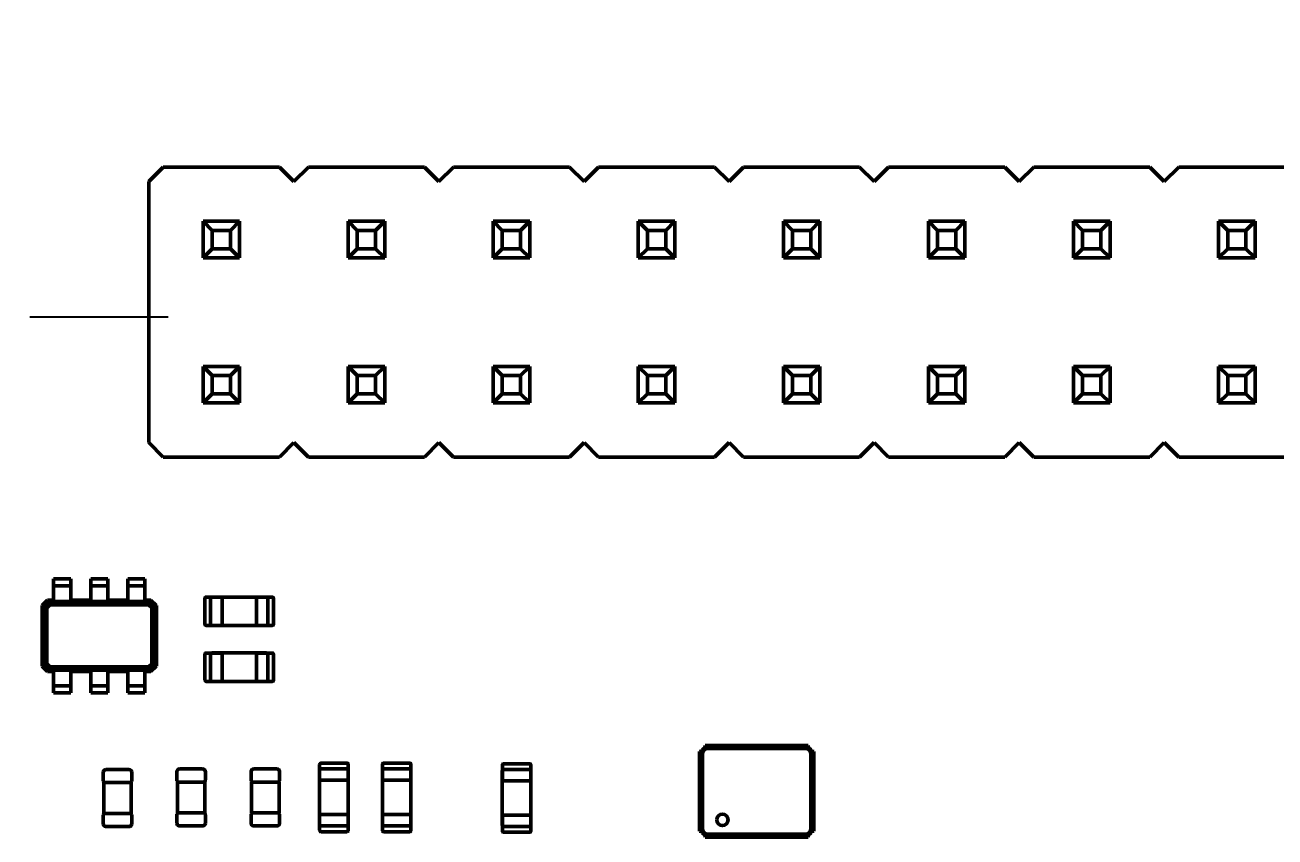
# Model space of a CAD drawing. Header units: millimetres. Extents: x 22 to 202, y 169 to 282.
# Drawn here: x 54.74 to 76.63, y 236.35 to 250.57 of the extents above; entities that cross this region are included whole.
import ezdxf

# ---------------------------------------------------------------- set-up
doc = ezdxf.new("R2010")
doc.units = ezdxf.units.MM
doc.header["$LTSCALE"] = 0.75
doc.linetypes.add('CENTER2', pattern=[28.575, 19.05, -3.175, 3.175, -3.175])
for name, color, linetype, lineweight in [('FD_Dimensions', 7, 'Continuous', 25), ('Smart Centers', 7, 'CENTER2', 25), ('Visible', 7, 'Continuous', 50)]:
    doc.layers.add(name, color=color, linetype=linetype, lineweight=lineweight)
doc.styles.get("Standard").update_dxf_attribs({"font": 'arial.ttf'})
doc.dimstyles.new('Dim-ISO-25', dxfattribs={"dimtxt": 2.5, "dimasz": 2.5, "dimexe": 1.5, "dimexo": 0, "dimgap": 1, "dimtad": 1, "dimzin": 4, "dimdsep": 46, "dimtxsty": 'Standard', "dimblk": 'OPEN90', "dimcen": 0, "dimazin": 1, "dimtp": 0.1, "dimtm": 0.1, "dimtfac": 0.72, "dimtmove": 0, "dimatfit": 3, "dimfxl": 1, "dimtzin": 4, "dimarcsym": 0})

# ---------------------------------------------------------------- blocks, each defined once
blk = doc.blocks.new('_Open90')
at = {"color": 0, "linetype": 'ByBlock', "lineweight": -2}
for p, q in [((-0.5, 0.5), (0, 0)), ((0, 0), (-1, 0)), ((0, 0), (-0.5, -0.5))]:
    blk.add_line(p, q, dxfattribs=at)
blk = doc.blocks.new('*D32')
at = {"layer": 'Defpoints', "color": 0, "transparency": 16777216}
for p in [(45.649467, 271.180584), (45.649468, 262.385645), (52.149472, 245.46128)]:
    blk.add_point(p, dxfattribs=at)
at = {"layer": 'FD_Dimensions', "color": 0, "lineweight": -2, "transparency": 16777216}
for p, q in [((45.649468, 262.385645), (45.649467, 272.680584)), ((52.149472, 245.46128), (52.14947, 272.680585)), ((43.149467, 271.180584), (40.649467, 271.180584)), ((45.649467, 271.180584), (52.14947, 271.180585)), ((54.64947, 271.180585), (76.250902, 271.180587))]:
    blk.add_line(p, q, dxfattribs=at)
at = {"layer": 'FD_Dimensions', "color": 0, "lineweight": -2, "transparency": 16777216, "xscale": 2.5, "yscale": 2.5, "zscale": 2.5}
for p, rotation in [((45.649467, 271.180584), 5e-06), ((52.14947, 271.180585), 180.000005)]:
    blk.add_blockref('_Open90', p, dxfattribs=dict(at, rotation=rotation))
at = {"layer": 'FD_Dimensions', "color": 0, "transparency": 16777216, "insert": (69.125305, 273.457853), "char_height": 2.5, "attachment_point": 5}
blk.add_mtext('6.50mm', dxfattribs=at)
blk = doc.blocks.new('*U19')
at = {"layer": 'Smart Centers', "color": 0, "ltscale": 0.75, "transparency": 16777216}
for p, q in [((0, 2.678906), (0, 5.1)), ((-5.1, 0), (-2.678906, 0)), ((2.678906, 0), (5.1, 0)), ((0, -5.1), (0, -2.678906))]:
    blk.add_line(p, q, dxfattribs=at)
at = {"layer": 'Smart Centers', "color": 0, "linetype": 'Continuous', "ltscale": 0.75, "transparency": 16777216}
for p, q in [((0, -0.892969), (0, 0.892969)), ((-0.892969, 0), (0.892969, 0))]:
    blk.add_line(p, q, dxfattribs=at)
blk = doc.blocks.new('*D40')
at = {"layer": 'Defpoints', "color": 0, "transparency": 16777216}
for p in [(45.649468, 268.101096), (45.649468, 262.385645), (115.851515, 238.885574)]:
    blk.add_point(p, dxfattribs=at)
at = {"layer": 'FD_Dimensions', "color": 0, "lineweight": -2, "transparency": 16777216}
for p, q in [((45.649468, 262.385645), (45.649468, 269.601096)), ((115.851515, 238.885574), (115.851515, 269.601096)), ((113.351515, 268.101096), (48.149468, 268.101096))]:
    blk.add_line(p, q, dxfattribs=at)
at = {"layer": 'FD_Dimensions', "color": 0, "lineweight": -2, "transparency": 16777216, "xscale": 2.5, "yscale": 2.5, "zscale": 2.5, "rotation": 180}
blk.add_blockref('_Open90', (45.649468, 268.101096), dxfattribs=at)
at = {"layer": 'FD_Dimensions', "color": 0, "lineweight": -2, "transparency": 16777216, "xscale": 2.5, "yscale": 2.5, "zscale": 2.5}
blk.add_blockref('_Open90', (115.851515, 268.101096), dxfattribs=at)
at = {"layer": 'FD_Dimensions', "color": 0, "transparency": 16777216, "insert": (97.965378, 270.378363), "char_height": 2.5, "attachment_point": 5}
blk.add_mtext('70.20mm', dxfattribs=at)

msp = doc.modelspace()

# ---------------------------------------------------------------- linework, layer by layer
at = {"layer": 'Visible'}
for p, q in [((57.163, 248.085), (56.909, 247.831)), ((59.195, 248.085), (57.163, 248.085)), ((59.449, 247.831), (59.195, 248.085)), ((59.703, 248.085), (59.449, 247.831)), ((61.735, 248.085), (59.703, 248.085)), ((61.989, 247.831), (61.735, 248.085)), ((62.243, 248.085), (61.989, 247.831)), ((64.275, 248.085), (62.243, 248.085)), ((64.529, 247.831), (64.275, 248.085)), ((64.783, 248.085), (64.529, 247.831)), ((66.815, 248.085), (64.783, 248.085)), ((67.069, 247.831), (66.815, 248.085)), ((67.323, 248.085), (67.069, 247.831)), ((69.355, 248.085), (67.323, 248.085)), ((69.609, 247.831), (69.355, 248.085)), ((69.863, 248.085), (69.609, 247.831)), ((71.895, 248.085), (69.863, 248.085)), ((72.149, 247.831), (71.895, 248.085)), ((72.403, 248.085), (72.149, 247.831)), ((74.435, 248.085), (72.403, 248.085)), ((74.689, 247.831), (74.435, 248.085)), ((74.943, 248.085), (74.689, 247.831)), ((76.975, 248.085), (74.943, 248.085)), ((56.909, 247.831), (56.909, 243.259)), ((58.499, 247.135), (57.859, 247.135)), ((57.859, 246.495), (57.859, 247.135)), ((57.859, 247.135), (58.019, 246.975)), ((58.499, 247.135), (58.339, 246.975)), ((58.499, 246.495), (58.499, 247.135)), ((61.039, 247.135), (60.399, 247.135)), ((60.399, 246.495), (60.399, 247.135)), ((60.399, 247.135), (60.559, 246.975)), ((61.039, 247.135), (60.879, 246.975)), ((61.039, 246.495), (61.039, 247.135)), ((63.579, 247.135), (62.939, 247.135)), ((62.939, 246.495), (62.939, 247.135)), ((62.939, 247.135), (63.099, 246.975)), ((63.579, 247.135), (63.419, 246.975)), ((63.579, 246.495), (63.579, 247.135)), ((65.479, 246.495), (65.479, 247.135)), ((66.119, 247.135), (65.479, 247.135)), ((65.479, 247.135), (65.639, 246.975)), ((66.119, 247.135), (65.959, 246.975)), ((66.119, 246.495), (66.119, 247.135)), ((68.659, 247.135), (68.019, 247.135)), ((68.019, 246.495), (68.019, 247.135)), ((68.019, 247.135), (68.179, 246.975)), ((68.659, 247.135), (68.499, 246.975)), ((68.659, 246.495), (68.659, 247.135)), ((70.559, 246.495), (70.559, 247.135)), ((71.199, 247.135), (70.559, 247.135)), ((70.559, 247.135), (70.719, 246.975)), ((71.199, 247.135), (71.039, 246.975)), ((71.199, 246.495), (71.199, 247.135)), ((73.739, 247.135), (73.099, 247.135)), ((73.099, 246.495), (73.099, 247.135)), ((73.099, 247.135), (73.259, 246.975)), ((73.739, 247.135), (73.579, 246.975)), ((73.739, 246.495), (73.739, 247.135)), ((76.279, 247.135), (75.639, 247.135)), ((75.639, 246.495), (75.639, 247.135)), ((75.639, 247.135), (75.799, 246.975)), ((76.279, 247.135), (76.119, 246.975)), ((76.279, 246.495), (76.279, 247.135)), ((58.339, 246.975), (58.019, 246.975)), ((58.019, 246.655), (58.019, 246.975)), ((58.339, 246.655), (58.339, 246.975)), ((60.879, 246.975), (60.559, 246.975)), ((60.559, 246.655), (60.559, 246.975)), ((60.879, 246.655), (60.879, 246.975)), ((63.419, 246.975), (63.099, 246.975)), ((63.099, 246.655), (63.099, 246.975)), ((63.419, 246.655), (63.419, 246.975)), ((65.639, 246.655), (65.639, 246.975)), ((65.959, 246.975), (65.639, 246.975)), ((65.959, 246.655), (65.959, 246.975)), ((68.499, 246.975), (68.179, 246.975)), ((68.179, 246.655), (68.179, 246.975)), ((68.499, 246.655), (68.499, 246.975)), ((70.719, 246.655), (70.719, 246.975)), ((71.039, 246.975), (70.719, 246.975)), ((71.039, 246.655), (71.039, 246.975)), ((73.579, 246.975), (73.259, 246.975)), ((73.259, 246.655), (73.259, 246.975)), ((73.579, 246.655), (73.579, 246.975)), ((76.119, 246.975), (75.799, 246.975)), ((75.799, 246.655), (75.799, 246.975)), ((76.119, 246.655), (76.119, 246.975)), ((57.859, 246.495), (58.019, 246.655)), ((58.339, 246.655), (58.019, 246.655)), ((58.499, 246.495), (58.339, 246.655)), ((60.399, 246.495), (60.559, 246.655)), ((60.879, 246.655), (60.559, 246.655)), ((61.039, 246.495), (60.879, 246.655)), ((62.939, 246.495), (63.099, 246.655)), ((63.419, 246.655), (63.099, 246.655)), ((63.579, 246.495), (63.419, 246.655)), ((65.479, 246.495), (65.639, 246.655)), ((65.959, 246.655), (65.639, 246.655)), ((66.119, 246.495), (65.959, 246.655)), ((68.019, 246.495), (68.179, 246.655)), ((68.499, 246.655), (68.179, 246.655)), ((68.659, 246.495), (68.499, 246.655)), ((70.559, 246.495), (70.719, 246.655)), ((71.039, 246.655), (70.719, 246.655)), ((71.199, 246.495), (71.039, 246.655)), ((73.099, 246.495), (73.259, 246.655)), ((73.579, 246.655), (73.259, 246.655)), ((73.739, 246.495), (73.579, 246.655)), ((75.639, 246.495), (75.799, 246.655)), ((76.119, 246.655), (75.799, 246.655)), ((76.279, 246.495), (76.119, 246.655)), ((58.499, 246.495), (57.859, 246.495)), ((61.039, 246.495), (60.399, 246.495)), ((63.579, 246.495), (62.939, 246.495)), ((66.119, 246.495), (65.479, 246.495)), ((68.659, 246.495), (68.019, 246.495)), ((71.199, 246.495), (70.559, 246.495)), ((73.739, 246.495), (73.099, 246.495)), ((76.279, 246.495), (75.639, 246.495)), ((58.499, 244.595), (57.859, 244.595)), ((57.859, 243.955), (57.859, 244.595)), ((57.859, 244.595), (58.019, 244.435)), ((58.499, 244.595), (58.339, 244.435)), ((58.499, 243.955), (58.499, 244.595)), ((60.399, 243.955), (60.399, 244.595)), ((61.039, 244.595), (60.399, 244.595)), ((60.399, 244.595), (60.559, 244.435)), ((61.039, 244.595), (60.879, 244.435)), ((61.039, 243.955), (61.039, 244.595)), ((63.579, 244.595), (62.939, 244.595)), ((62.939, 243.955), (62.939, 244.595)), ((62.939, 244.595), (63.099, 244.435)), ((63.579, 244.595), (63.419, 244.435)), ((63.579, 243.955), (63.579, 244.595)), ((66.119, 244.595), (65.479, 244.595)), ((65.479, 243.955), (65.479, 244.595)), ((65.479, 244.595), (65.639, 244.435)), ((66.119, 244.595), (65.959, 244.435)), ((66.119, 243.955), (66.119, 244.595)), ((68.659, 244.595), (68.019, 244.595)), ((68.019, 243.955), (68.019, 244.595)), ((68.019, 244.595), (68.179, 244.435)), ((68.659, 244.595), (68.499, 244.435)), ((68.659, 243.955), (68.659, 244.595)), ((71.199, 244.595), (70.559, 244.595)), ((70.559, 243.955), (70.559, 244.595)), ((70.559, 244.595), (70.719, 244.435)), ((71.199, 244.595), (71.039, 244.435)), ((71.199, 243.955), (71.199, 244.595)), ((73.739, 244.595), (73.099, 244.595)), ((73.099, 243.955), (73.099, 244.595)), ((73.099, 244.595), (73.259, 244.435)), ((73.739, 244.595), (73.579, 244.435)), ((73.739, 243.955), (73.739, 244.595)), ((76.279, 244.595), (75.639, 244.595)), ((75.639, 243.955), (75.639, 244.595)), ((75.639, 244.595), (75.799, 244.435)), ((76.279, 244.595), (76.119, 244.435)), ((76.279, 243.955), (76.279, 244.595)), ((58.339, 244.435), (58.019, 244.435)), ((58.019, 244.115), (58.019, 244.435)), ((58.339, 244.115), (58.339, 244.435)), ((60.559, 244.115), (60.559, 244.435)), ((60.879, 244.435), (60.559, 244.435)), ((60.879, 244.115), (60.879, 244.435)), ((63.419, 244.435), (63.099, 244.435)), ((63.099, 244.115), (63.099, 244.435)), ((63.419, 244.115), (63.419, 244.435)), ((65.959, 244.435), (65.639, 244.435)), ((65.639, 244.115), (65.639, 244.435)), ((65.959, 244.115), (65.959, 244.435)), ((68.499, 244.435), (68.179, 244.435)), ((68.179, 244.115), (68.179, 244.435)), ((68.499, 244.115), (68.499, 244.435)), ((71.039, 244.435), (70.719, 244.435)), ((70.719, 244.115), (70.719, 244.435)), ((71.039, 244.115), (71.039, 244.435)), ((73.579, 244.435), (73.259, 244.435)), ((73.259, 244.115), (73.259, 244.435)), ((73.579, 244.115), (73.579, 244.435)), ((76.119, 244.435), (75.799, 244.435)), ((75.799, 244.115), (75.799, 244.435)), ((76.119, 244.115), (76.119, 244.435)), ((57.859, 243.955), (58.019, 244.115)), ((58.339, 244.115), (58.019, 244.115)), ((58.499, 243.955), (58.339, 244.115)), ((60.399, 243.955), (60.559, 244.115)), ((60.879, 244.115), (60.559, 244.115)), ((61.039, 243.955), (60.879, 244.115)), ((62.939, 243.955), (63.099, 244.115)), ((63.419, 244.115), (63.099, 244.115)), ((63.579, 243.955), (63.419, 244.115)), ((65.479, 243.955), (65.639, 244.115)), ((65.959, 244.115), (65.639, 244.115)), ((66.119, 243.955), (65.959, 244.115)), ((68.019, 243.955), (68.179, 244.115)), ((68.499, 244.115), (68.179, 244.115)), ((68.659, 243.955), (68.499, 244.115)), ((70.559, 243.955), (70.719, 244.115)), ((71.039, 244.115), (70.719, 244.115)), ((71.199, 243.955), (71.039, 244.115)), ((73.099, 243.955), (73.259, 244.115)), ((73.579, 244.115), (73.259, 244.115)), ((73.739, 243.955), (73.579, 244.115)), ((75.639, 243.955), (75.799, 244.115)), ((76.119, 244.115), (75.799, 244.115)), ((76.279, 243.955), (76.119, 244.115)), ((58.499, 243.955), (57.859, 243.955)), ((61.039, 243.955), (60.399, 243.955)), ((63.579, 243.955), (62.939, 243.955)), ((66.119, 243.955), (65.479, 243.955)), ((68.659, 243.955), (68.019, 243.955)), ((71.199, 243.955), (70.559, 243.955)), ((73.739, 243.955), (73.099, 243.955)), ((76.279, 243.955), (75.639, 243.955)), ((56.909, 243.259), (57.163, 243.005)), ((59.195, 243.005), (59.449, 243.259)), ((59.449, 243.259), (59.703, 243.005)), ((61.735, 243.005), (61.989, 243.259)), ((61.989, 243.259), (62.243, 243.005)), ((64.275, 243.005), (64.529, 243.259)), ((64.529, 243.259), (64.783, 243.005)), ((66.815, 243.005), (67.069, 243.259)), ((67.069, 243.259), (67.323, 243.005)), ((69.355, 243.005), (69.609, 243.259)), ((69.609, 243.259), (69.863, 243.005)), ((71.895, 243.005), (72.149, 243.259)), ((72.149, 243.259), (72.403, 243.005)), ((74.435, 243.005), (74.689, 243.259)), ((74.689, 243.259), (74.943, 243.005)), ((57.163, 243.005), (59.195, 243.005)), ((59.703, 243.005), (61.735, 243.005)), ((62.243, 243.005), (64.275, 243.005)), ((64.783, 243.005), (66.815, 243.005)), ((67.323, 243.005), (69.355, 243.005)), ((69.863, 243.005), (71.895, 243.005)), ((72.403, 243.005), (74.435, 243.005)), ((74.943, 243.005), (76.975, 243.005)), ((55.242, 240.875), (55.242, 240.85)), ((55.242, 240.875), (55.542, 240.875)), ((55.242, 240.85), (55.242, 240.75)), ((55.242, 240.5), (55.242, 240.75)), ((55.242, 240.75), (55.542, 240.75)), ((55.542, 240.875), (55.542, 240.85)), ((55.542, 240.85), (55.542, 240.75)), ((55.542, 240.5), (55.542, 240.75)), ((55.892, 240.875), (55.892, 240.85)), ((55.892, 240.875), (56.192, 240.875)), ((55.892, 240.85), (55.892, 240.75)), ((55.892, 240.5), (55.892, 240.75)), ((55.892, 240.75), (56.192, 240.75)), ((56.192, 240.875), (56.192, 240.85)), ((56.192, 240.85), (56.192, 240.75)), ((56.192, 240.5), (56.192, 240.75)), ((56.542, 240.875), (56.542, 240.85)), ((56.542, 240.875), (56.842, 240.875)), ((56.542, 240.85), (56.542, 240.75)), ((56.542, 240.5), (56.542, 240.75)), ((56.542, 240.75), (56.842, 240.75)), ((56.842, 240.875), (56.842, 240.85)), ((56.842, 240.85), (56.842, 240.75)), ((56.842, 240.5), (56.842, 240.75)), ((57.892, 240.534), (57.892, 240.076)), ((57.915, 240.554), (57.998, 240.554)), ((57.992, 240.548), (57.992, 240.062)), ((58.012, 240.554), (57.998, 240.554)), ((58.972, 240.555), (58.012, 240.555)), ((58.012, 240.554), (58.012, 240.555)), ((58.012, 240.554), (58.172, 240.554)), ((58.192, 240.535), (58.192, 240.548)), ((58.192, 240.535), (58.192, 240.075)), ((58.792, 240.548), (58.792, 240.535)), ((58.792, 240.535), (58.792, 240.075)), ((58.812, 240.554), (58.798, 240.554)), ((58.812, 240.554), (58.972, 240.554)), ((58.972, 240.555), (58.972, 240.554)), ((58.986, 240.554), (58.972, 240.554)), ((58.986, 240.554), (59.068, 240.554)), ((58.992, 240.062), (58.992, 240.548)), ((59.092, 240.076), (59.092, 240.534)), ((55.042, 240.405), (55.137, 240.5)), ((55.042, 239.345), (55.042, 240.405)), ((55.067, 240.393), (55.149, 240.475)), ((55.067, 239.358), (55.067, 240.393)), ((55.067, 240.393), (55.123, 240.365)), ((55.123, 240.365), (55.177, 240.419)), ((55.123, 239.386), (55.123, 240.365)), ((55.137, 240.5), (55.242, 240.5)), ((55.149, 240.475), (55.242, 240.475)), ((55.149, 240.475), (55.177, 240.419)), ((55.177, 240.419), (56.906, 240.419)), ((55.242, 240.475), (55.542, 240.475)), ((55.542, 240.5), (55.892, 240.5)), ((55.542, 240.475), (55.892, 240.475)), ((55.892, 240.475), (56.192, 240.475)), ((56.192, 240.5), (56.542, 240.5)), ((56.192, 240.475), (56.542, 240.475)), ((56.542, 240.475), (56.842, 240.475)), ((56.842, 240.5), (56.947, 240.5)), ((56.842, 240.475), (56.934, 240.475)), ((56.934, 240.475), (56.906, 240.419)), ((56.906, 240.419), (56.96, 240.365)), ((56.934, 240.475), (57.017, 240.393)), ((56.947, 240.5), (57.042, 240.405)), ((57.017, 240.393), (56.96, 240.365)), ((56.96, 240.365), (56.96, 239.386)), ((57.017, 240.393), (57.017, 239.358)), ((57.042, 240.405), (57.042, 239.345)), ((57.915, 240.056), (57.998, 240.056)), ((58.012, 240.056), (57.998, 240.056)), ((58.012, 240.055), (58.012, 240.056)), ((58.012, 240.056), (58.172, 240.056)), ((58.012, 240.055), (58.972, 240.055)), ((58.186, 240.056), (58.172, 240.056)), ((58.192, 240.062), (58.192, 240.075)), ((58.792, 240.075), (58.792, 240.062)), ((58.972, 240.056), (58.812, 240.056)), ((58.972, 240.056), (58.986, 240.056)), ((58.972, 240.056), (58.972, 240.055)), ((59.068, 240.056), (58.986, 240.056)), ((57.892, 239.554), (57.892, 239.096)), ((57.915, 239.574), (57.998, 239.574)), ((57.992, 239.568), (57.992, 239.082)), ((58.012, 239.574), (57.998, 239.574)), ((58.972, 239.575), (58.012, 239.575)), ((58.012, 239.574), (58.012, 239.575)), ((58.012, 239.574), (58.172, 239.574)), ((58.192, 239.555), (58.192, 239.568)), ((58.192, 239.555), (58.192, 239.095)), ((58.792, 239.568), (58.792, 239.555)), ((58.792, 239.555), (58.792, 239.095)), ((58.812, 239.574), (58.798, 239.574)), ((58.812, 239.574), (58.972, 239.574)), ((58.972, 239.575), (58.972, 239.574)), ((58.986, 239.574), (58.972, 239.574)), ((58.986, 239.574), (59.068, 239.574)), ((58.992, 239.082), (58.992, 239.568)), ((59.092, 239.096), (59.092, 239.554)), ((55.137, 239.25), (55.042, 239.345)), ((55.067, 239.358), (55.123, 239.386)), ((55.149, 239.275), (55.067, 239.358)), ((55.177, 239.331), (55.123, 239.386)), ((55.242, 239.25), (55.137, 239.25)), ((55.149, 239.275), (55.177, 239.331)), ((55.242, 239.275), (55.149, 239.275)), ((56.906, 239.331), (55.177, 239.331)), ((55.542, 239.275), (55.242, 239.275)), ((55.242, 239.25), (55.242, 239)), ((55.892, 239.275), (55.542, 239.275)), ((55.892, 239.25), (55.542, 239.25)), ((55.542, 239.25), (55.542, 239)), ((56.192, 239.275), (55.892, 239.275)), ((55.892, 239.25), (55.892, 239)), ((56.542, 239.275), (56.192, 239.275)), ((56.542, 239.25), (56.192, 239.25)), ((56.192, 239.25), (56.192, 239)), ((56.842, 239.275), (56.542, 239.275)), ((56.542, 239.25), (56.542, 239)), ((56.934, 239.275), (56.842, 239.275)), ((56.947, 239.25), (56.842, 239.25)), ((56.842, 239.25), (56.842, 239)), ((56.96, 239.386), (56.906, 239.331)), ((56.934, 239.275), (56.906, 239.331)), ((57.017, 239.358), (56.934, 239.275)), ((57.042, 239.345), (56.947, 239.25)), ((57.017, 239.358), (56.96, 239.386)), ((55.242, 238.9), (55.242, 239)), ((55.542, 239), (55.242, 239)), ((55.542, 238.9), (55.542, 239)), ((55.892, 238.9), (55.892, 239)), ((56.192, 239), (55.892, 239)), ((56.192, 238.9), (56.192, 239)), ((56.542, 238.9), (56.542, 239)), ((56.842, 239), (56.542, 239)), ((56.842, 238.9), (56.842, 239)), ((57.915, 239.076), (57.998, 239.076)), ((58.012, 239.076), (57.998, 239.076)), ((58.012, 239.075), (58.012, 239.076)), ((58.012, 239.076), (58.172, 239.076)), ((58.012, 239.075), (58.972, 239.075)), ((58.186, 239.076), (58.172, 239.076)), ((58.192, 239.082), (58.192, 239.095)), ((58.792, 239.095), (58.792, 239.082)), ((58.972, 239.076), (58.812, 239.076)), ((58.972, 239.076), (58.986, 239.076)), ((58.972, 239.076), (58.972, 239.075)), ((59.068, 239.076), (58.986, 239.076)), ((55.242, 238.875), (55.242, 238.9)), ((55.542, 238.875), (55.242, 238.875)), ((55.542, 238.875), (55.542, 238.9)), ((55.892, 238.875), (55.892, 238.9)), ((56.192, 238.875), (55.892, 238.875)), ((56.192, 238.875), (56.192, 238.9)), ((56.542, 238.875), (56.542, 238.9)), ((56.842, 238.875), (56.542, 238.875)), ((56.842, 238.875), (56.842, 238.9)), ((66.625, 237.902), (66.639, 237.902)), ((68.452, 237.952), (66.652, 237.952)), ((66.702, 237.902), (68.402, 237.902)), ((68.466, 237.902), (68.479, 237.902)), ((66.552, 237.852), (66.552, 236.452)), ((66.602, 237.865), (66.602, 237.879)), ((66.602, 236.502), (66.602, 237.802)), ((68.502, 237.879), (68.502, 237.865)), ((68.502, 237.802), (68.502, 236.502)), ((68.552, 236.452), (68.552, 237.852)), ((56.112, 237.485), (56.112, 237.342)), ((56.162, 237.535), (56.562, 237.535)), ((56.612, 237.485), (56.612, 237.342)), ((57.399, 237.352), (57.399, 237.495)), ((57.849, 237.545), (57.449, 237.545)), ((57.899, 237.352), (57.899, 237.495)), ((58.699, 237.352), (58.699, 237.495)), ((59.149, 237.545), (58.749, 237.545)), ((59.199, 237.352), (59.199, 237.495)), ((59.899, 237.525), (59.899, 236.565)), ((59.899, 237.525), (59.9, 237.525)), ((59.9, 237.539), (59.9, 237.622)), ((59.9, 237.539), (59.9, 237.525)), ((59.9, 237.365), (59.9, 237.525)), ((60.392, 237.545), (59.906, 237.545)), ((60.378, 237.645), (59.92, 237.645)), ((60.398, 237.622), (60.398, 237.539)), ((60.398, 237.525), (60.398, 237.539)), ((60.398, 237.525), (60.398, 237.365)), ((60.398, 237.525), (60.399, 237.525)), ((60.399, 236.565), (60.399, 237.525)), ((60.999, 237.525), (60.999, 236.565)), ((60.999, 237.525), (61, 237.525)), ((61, 237.539), (61, 237.622)), ((61, 237.539), (61, 237.525)), ((61, 237.365), (61, 237.525)), ((61.492, 237.545), (61.006, 237.545)), ((61.478, 237.645), (61.02, 237.645)), ((61.498, 237.622), (61.498, 237.539)), ((61.498, 237.525), (61.498, 237.539)), ((61.498, 237.525), (61.498, 237.365)), ((61.498, 237.525), (61.499, 237.525)), ((61.499, 236.565), (61.499, 237.525)), ((63.099, 237.515), (63.099, 236.555)), ((63.099, 237.515), (63.1, 237.515)), ((63.1, 237.529), (63.1, 237.612)), ((63.1, 237.529), (63.1, 237.515)), ((63.1, 237.355), (63.1, 237.515)), ((63.592, 237.535), (63.106, 237.535)), ((63.578, 237.635), (63.12, 237.635)), ((63.598, 237.612), (63.598, 237.529)), ((63.598, 237.515), (63.598, 237.529)), ((63.598, 237.515), (63.598, 237.355)), ((63.598, 237.515), (63.599, 237.515)), ((63.599, 236.555), (63.599, 237.515)), ((56.162, 237.305), (56.122, 237.305)), ((56.122, 237.305), (56.122, 236.765)), ((56.162, 237.305), (56.562, 237.305)), ((56.602, 237.305), (56.562, 237.305)), ((56.602, 237.305), (56.602, 236.765)), ((57.409, 236.775), (57.409, 237.315)), ((57.409, 237.315), (57.449, 237.315)), ((57.849, 237.315), (57.449, 237.315)), ((57.849, 237.315), (57.889, 237.315)), ((57.889, 236.775), (57.889, 237.315)), ((58.709, 236.775), (58.709, 237.315)), ((58.709, 237.315), (58.749, 237.315)), ((59.149, 237.315), (58.749, 237.315)), ((59.149, 237.315), (59.189, 237.315)), ((59.189, 236.775), (59.189, 237.315)), ((59.9, 237.365), (59.9, 237.351)), ((59.906, 237.345), (59.919, 237.345)), ((59.919, 237.345), (60.379, 237.345)), ((60.379, 237.345), (60.392, 237.345)), ((61, 237.365), (61, 237.351)), ((61.006, 237.345), (61.019, 237.345)), ((61.019, 237.345), (61.479, 237.345)), ((61.479, 237.345), (61.492, 237.345)), ((63.1, 237.355), (63.1, 237.341)), ((63.106, 237.335), (63.119, 237.335)), ((63.119, 237.335), (63.579, 237.335)), ((63.579, 237.335), (63.592, 237.335)), ((56.112, 236.729), (56.112, 236.585)), ((56.162, 236.765), (56.122, 236.765)), ((56.162, 236.765), (56.562, 236.765)), ((56.602, 236.765), (56.562, 236.765)), ((56.612, 236.729), (56.612, 236.585)), ((57.399, 236.595), (57.399, 236.739)), ((57.409, 236.775), (57.449, 236.775)), ((57.849, 236.775), (57.449, 236.775)), ((57.849, 236.775), (57.889, 236.775)), ((57.899, 236.595), (57.899, 236.739)), ((58.699, 236.595), (58.699, 236.739)), ((58.709, 236.775), (58.749, 236.775)), ((59.149, 236.775), (58.749, 236.775)), ((59.149, 236.775), (59.189, 236.775)), ((59.199, 236.595), (59.199, 236.739)), ((59.9, 236.565), (59.9, 236.725)), ((59.919, 236.745), (59.906, 236.745)), ((59.919, 236.745), (60.379, 236.745)), ((60.392, 236.745), (60.379, 236.745)), ((60.398, 236.739), (60.398, 236.725)), ((60.398, 236.565), (60.398, 236.725)), ((61, 236.565), (61, 236.725)), ((61.019, 236.745), (61.006, 236.745)), ((61.019, 236.745), (61.479, 236.745)), ((61.492, 236.745), (61.479, 236.745)), ((61.498, 236.739), (61.498, 236.725)), ((61.498, 236.565), (61.498, 236.725)), ((63.1, 236.555), (63.1, 236.715)), ((63.119, 236.735), (63.106, 236.735)), ((63.119, 236.735), (63.579, 236.735)), ((63.592, 236.735), (63.579, 236.735)), ((63.598, 236.729), (63.598, 236.715)), ((63.598, 236.555), (63.598, 236.715)), ((56.162, 236.535), (56.562, 236.535)), ((57.849, 236.545), (57.449, 236.545)), ((59.149, 236.545), (58.749, 236.545)), ((59.9, 236.565), (59.899, 236.565)), ((59.9, 236.565), (59.9, 236.551)), ((59.9, 236.469), (59.9, 236.551)), ((59.906, 236.545), (60.392, 236.545)), ((59.92, 236.445), (60.378, 236.445)), ((60.399, 236.565), (60.398, 236.565)), ((60.398, 236.565), (60.398, 236.551)), ((60.398, 236.469), (60.398, 236.551)), ((61, 236.565), (60.999, 236.565)), ((61, 236.565), (61, 236.551)), ((61, 236.469), (61, 236.551)), ((61.006, 236.545), (61.492, 236.545)), ((61.02, 236.445), (61.478, 236.445)), ((61.499, 236.565), (61.498, 236.565)), ((61.498, 236.565), (61.498, 236.551)), ((61.498, 236.469), (61.498, 236.551)), ((63.1, 236.555), (63.099, 236.555)), ((63.1, 236.555), (63.1, 236.541)), ((63.1, 236.459), (63.1, 236.541)), ((63.106, 236.535), (63.592, 236.535)), ((63.12, 236.435), (63.578, 236.435)), ((63.599, 236.555), (63.598, 236.555)), ((63.598, 236.555), (63.598, 236.541)), ((63.598, 236.459), (63.598, 236.541)), ((66.602, 236.425), (66.602, 236.439)), ((66.639, 236.402), (66.625, 236.402)), ((68.402, 236.402), (66.702, 236.402)), ((68.479, 236.402), (68.466, 236.402)), ((68.502, 236.439), (68.502, 236.425)), ((66.652, 236.352), (68.452, 236.352))]:
    msp.add_line(p, q, dxfattribs=at)
at = {"layer": 'Visible', "extrusion": (0, 0, -1)}
msp.add_circle((-66.952, 236.652), 0.1, dxfattribs=at)
msp.add_circle((-66.952, 236.652), 0.1, dxfattribs=at)
at = {"layer": 'Visible'}
for centre, radius, start, end in [((57.998, 240.548), 0.006, 90, 180), ((58.986, 240.548), 0.006, 0, 90), ((58.186, 240.062), 0.006, 270, 360), ((58.986, 240.062), 0.006, 270, 0), ((57.998, 239.568), 0.006, 90, 180), ((58.986, 239.568), 0.006, 0, 90), ((58.186, 239.082), 0.006, 270, 360), ((58.986, 239.082), 0.006, 270, 0), ((56.162, 237.485), 0.05, 90, 180), ((57.849, 237.495), 0.05, 0, 90), ((59.149, 237.495), 0.05, 0, 90), ((59.906, 237.539), 0.006, 90, 180), ((60.392, 237.539), 0.006, 0, 90), ((61.006, 237.539), 0.006, 90, 180), ((61.492, 237.539), 0.006, 0, 90), ((63.106, 237.529), 0.006, 90, 180), ((63.592, 237.529), 0.006, 0, 90), ((56.162, 237.342), 0.05, 180, 195.9375), ((57.849, 237.352), 0.05, 344.0625, 0), ((59.149, 237.352), 0.05, 344.0625, 0), ((56.162, 236.729), 0.05, 164.0625, 180), ((57.849, 236.595), 0.05, 270, 0), ((57.849, 236.739), 0.05, 0, 15.9375), ((59.149, 236.595), 0.05, 270, 0), ((59.149, 236.739), 0.05, 0, 15.9375), ((60.392, 236.739), 0.006, 0, 90), ((61.492, 236.739), 0.006, 0, 90), ((63.592, 236.729), 0.006, 0, 90), ((56.162, 236.585), 0.05, 180, 270), ((59.906, 236.551), 0.006, 180, 270), ((61.006, 236.551), 0.006, 180, 270), ((63.106, 236.541), 0.006, 180, 270)]:
    msp.add_arc(centre, radius, start, end, dxfattribs=at)
at = {"layer": 'Visible', "extrusion": (0, 0, -1)}
for centre, radius, start, end in [((-58.186, 240.548), 0.006, 90.7287, 180), ((-58.798, 240.548), 0.006, 360, 90), ((-57.998, 240.062), 0.006, 270, 0), ((-58.798, 240.062), 0.006, 270.7287, 0), ((-58.186, 239.568), 0.006, 90.7287, 180), ((-58.798, 239.568), 0.006, 360, 90), ((-57.998, 239.082), 0.006, 270, 0), ((-58.798, 239.082), 0.006, 270.7287, 0), ((-66.552, 237.952), 0.1, 180, 270), ((-66.552, 237.952), 0.0887, 214.323, 235.677), ((-66.702, 237.802), 0.1, 0, 90), ((-68.402, 237.802), 0.1, 90, 180), ((-68.552, 237.952), 0.1, 270, 0), ((-68.552, 237.952), 0.0887, 304.323, 325.677), ((-56.562, 237.485), 0.05, 90, 180), ((-57.449, 237.495), 0.05, 0, 90), ((-58.749, 237.495), 0.05, 0, 90), ((-56.562, 237.342), 0.05, 180, 195.9375), ((-57.449, 237.352), 0.05, 344.0625, 0), ((-58.749, 237.352), 0.05, 344.0625, 0), ((-59.906, 237.351), 0.006, 270, 0), ((-60.392, 237.351), 0.006, 180.7287, 270), ((-61.006, 237.351), 0.006, 270, 0), ((-61.492, 237.351), 0.006, 180.7287, 270), ((-63.106, 237.341), 0.006, 270, 0), ((-63.592, 237.341), 0.006, 180.7287, 270), ((-56.562, 236.729), 0.05, 164.0625, 180), ((-57.449, 236.739), 0.05, 0, 15.9375), ((-57.449, 236.595), 0.05, 270, 0), ((-58.749, 236.739), 0.05, 0, 15.9375), ((-58.749, 236.595), 0.05, 270, 0), ((-59.906, 236.739), 0.006, 0.7287, 90), ((-61.006, 236.739), 0.006, 0.7287, 90), ((-63.106, 236.729), 0.006, 0.7287, 90), ((-56.562, 236.585), 0.05, 180, 270), ((-60.392, 236.551), 0.006, 180, 270), ((-61.492, 236.551), 0.006, 180, 270), ((-63.592, 236.541), 0.006, 180, 270), ((-66.552, 236.352), 0.1, 90, 180), ((-66.702, 236.502), 0.1, 270, 0), ((-66.552, 236.352), 0.0887, 124.323, 145.677), ((-68.402, 236.502), 0.1, 180, 270), ((-68.552, 236.352), 0.1, 0, 90), ((-68.552, 236.352), 0.0887, 34.323, 55.677)]:
    msp.add_arc(centre, radius, start, end, dxfattribs=at)
at = {"layer": 'Visible'}
for centre, major_axis, ratio, start_param, end_param in [((57.915, 240.535), (0.0234, 0.0008), 0.843489, 1.527429, 3.112906), ((59.068, 240.535), (-0.0234, 0.0008), 0.843482, 3.170174, 4.755603), ((57.915, 240.076), (-0.0234, 0.0008), 0.843482, 0.028581, 1.614011), ((59.068, 240.076), (0.0234, 0.0008), 0.843488, 4.669024, 6.254499), ((57.915, 239.555), (0.0234, 0.0008), 0.843489, 1.527429, 3.112906), ((59.068, 239.555), (-0.0234, 0.0008), 0.843482, 3.170174, 4.755603), ((57.915, 239.096), (-0.0234, 0.0008), 0.843482, 0.028581, 1.614011), ((59.068, 239.096), (0.0234, 0.0008), 0.843488, 4.669024, 6.254499), ((59.92, 237.622), (0.0008, 0.0234), 0.843482, 0.028581, 1.614011), ((60.379, 237.622), (-0.0008, 0.0234), 0.843488, 4.669024, 6.254499), ((61.02, 237.622), (0.0008, 0.0234), 0.843482, 0.028581, 1.614011), ((61.479, 237.622), (-0.0008, 0.0234), 0.843488, 4.669024, 6.254499), ((63.12, 237.612), (0.0008, 0.0234), 0.843482, 0.028581, 1.614011), ((63.579, 237.612), (-0.0008, 0.0234), 0.843488, 4.669024, 6.254499), ((59.92, 236.469), (-0.0008, 0.0234), 0.843489, 1.527429, 3.112906), ((60.379, 236.469), (0.0008, 0.0234), 0.843482, 3.170174, 4.755603), ((61.02, 236.469), (-0.0008, 0.0234), 0.843489, 1.527429, 3.112906), ((61.479, 236.469), (0.0008, 0.0234), 0.843482, 3.170174, 4.755603), ((63.12, 236.459), (-0.0008, 0.0234), 0.843489, 1.527429, 3.112906), ((63.579, 236.459), (0.0008, 0.0234), 0.843482, 3.170174, 4.755603)]:
    msp.add_ellipse(centre, major_axis=major_axis, ratio=ratio, start_param=start_param, end_param=end_param, dxfattribs=at)
for points in [[(57.998, 240.554), (57.998, 240.554), (57.998, 240.554), (57.998, 240.554)], [(57.998, 239.574), (57.998, 239.574), (57.998, 239.574), (57.998, 239.574)], [(56.113, 237.328), (56.116, 237.32), (56.118, 237.313), (56.122, 237.305)], [(56.61, 237.328), (56.607, 237.32), (56.605, 237.313), (56.602, 237.305)], [(57.409, 237.315), (57.406, 237.323), (57.404, 237.33), (57.401, 237.338)], [(57.889, 237.315), (57.893, 237.323), (57.895, 237.33), (57.898, 237.338)], [(58.709, 237.315), (58.706, 237.323), (58.704, 237.33), (58.701, 237.338)], [(59.189, 237.315), (59.193, 237.323), (59.195, 237.33), (59.198, 237.338)], [(56.122, 236.765), (56.118, 236.758), (56.116, 236.75), (56.113, 236.743)], [(56.602, 236.765), (56.605, 236.758), (56.607, 236.75), (56.61, 236.743)], [(57.401, 236.753), (57.404, 236.76), (57.406, 236.768), (57.409, 236.775)], [(57.898, 236.753), (57.895, 236.76), (57.893, 236.768), (57.889, 236.775)], [(58.701, 236.753), (58.704, 236.76), (58.706, 236.768), (58.709, 236.775)], [(59.198, 236.753), (59.195, 236.76), (59.193, 236.768), (59.189, 236.775)], [(59.9, 236.551), (59.9, 236.551), (59.9, 236.551), (59.9, 236.551)], [(61, 236.551), (61, 236.551), (61, 236.551), (61, 236.551)], [(63.1, 236.541), (63.1, 236.541), (63.1, 236.541), (63.1, 236.541)]]:
    msp.add_open_spline(points, degree=3, dxfattribs=at)
for points in [[(58.172, 240.554), (58.178, 240.554), (58.183, 240.554), (58.185, 240.554), (58.185, 240.554), (58.186, 240.554), (58.186, 240.554)], [(58.812, 240.056), (58.805, 240.056), (58.8, 240.056), (58.798, 240.056), (58.798, 240.056), (58.797, 240.056), (58.797, 240.056)], [(58.172, 239.574), (58.178, 239.574), (58.183, 239.574), (58.185, 239.574), (58.185, 239.574), (58.186, 239.574), (58.186, 239.574)], [(58.812, 239.076), (58.805, 239.076), (58.8, 239.076), (58.798, 239.076), (58.798, 239.076), (58.797, 239.076), (58.797, 239.076)], [(60.398, 237.365), (60.398, 237.359), (60.398, 237.354), (60.398, 237.352), (60.398, 237.352), (60.398, 237.351), (60.398, 237.351)], [(61.498, 237.365), (61.498, 237.359), (61.498, 237.354), (61.498, 237.352), (61.498, 237.352), (61.498, 237.351), (61.498, 237.351)], [(63.598, 237.355), (63.598, 237.349), (63.598, 237.344), (63.598, 237.342), (63.598, 237.342), (63.598, 237.341), (63.598, 237.341)], [(59.9, 236.725), (59.9, 236.732), (59.9, 236.737), (59.9, 236.739), (59.9, 236.739), (59.9, 236.739), (59.9, 236.739)], [(61, 236.725), (61, 236.732), (61, 236.737), (61, 236.739), (61, 236.739), (61, 236.739), (61, 236.739)], [(63.1, 236.715), (63.1, 236.722), (63.1, 236.727), (63.1, 236.729), (63.1, 236.729), (63.1, 236.729), (63.1, 236.729)]]:
    msp.add_open_spline(points, degree=3, knots=[0, 0, 0, 0, 0.420189, 0.420189, 0.420189, 0.5428458, 0.5428458, 0.5428458, 0.5428458], dxfattribs=at)

# ---------------------------------------------------------------- block references
at = {"layer": 'Smart Centers', "ltscale": 0.75}
msp.add_blockref('*U19', (52.149, 245.461), dxfattribs=at)

# ---------------------------------------------------------------- dimensions: what is measured, and where the dimension line sits
at = {"layer": 'FD_Dimensions'}
for base, p1, picture, middle in [((45.649, 271.181), (52.149, 245.461), '*D32', (69.125, 271.181)), ((45.649, 268.101), (115.852, 238.886), '*D40', (97.965, 268.101))]:
    dim = msp.add_linear_dim(base=base, p1=p1, p2=(45.649, 262.386), angle=180, dimstyle='Dim-ISO-25', override={"dimlfac": 1, "dimpost": 'mm'}, dxfattribs=at)
    dim.commit()
    dim.dimension.update_dxf_attribs({"geometry": picture, "text_midpoint": middle, "dimtype": 160})

doc.saveas('drawing.dxf')
